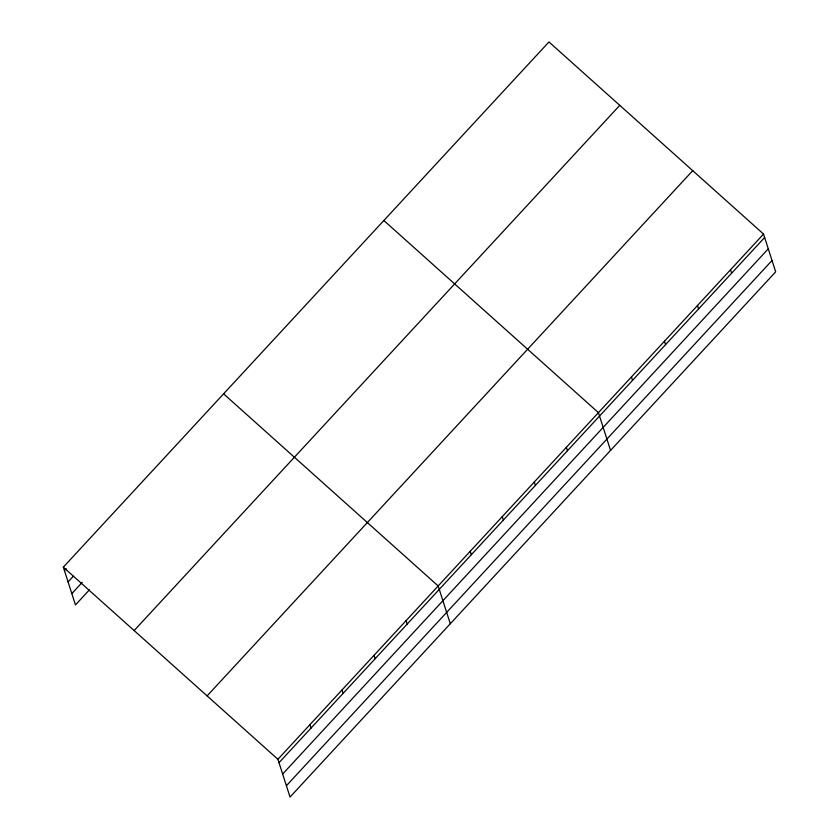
<?xml version="1.0" encoding="UTF-8"?>
<svg xmlns="http://www.w3.org/2000/svg" width="839" height="839" viewBox="0 0 839 839"><rect width="100%" height="100%" fill="white"/><g stroke="black" fill="none" stroke-linecap="round" stroke-linejoin="round"><path stroke-width="1.26" d="M63.334 567.164L548.958 41.95L763.542 234.06L775.666 271.836L290.042 797.05L277.908 759.285L63.334 567.164L75.458 604.94L89.322 589.943M64.435 570.593L66.166 568.727M68.074 581.93L73.276 576.309M71.829 593.603L82.222 582.36M134.146 630.561L619.769 105.347M207.107 695.888L692.731 170.663M277.908 759.285L763.542 234.06M279.009 762.714L764.633 237.489M282.649 774.04L768.272 248.826M286.403 785.713L772.027 260.499M383.853 220.521L598.427 412.641L610.551 450.407M223.594 393.848L438.168 585.958L450.291 623.723M730.517 269.78L731.618 273.21M697.492 305.49L698.593 308.92M664.467 341.211L665.568 344.64M631.452 376.921L632.543 380.35M566.377 447.302L567.479 450.732M534.317 481.964L535.418 485.393M502.267 516.635L503.369 520.065M470.218 551.296L471.319 554.726M406.118 620.629L407.219 624.048M374.068 655.29L375.169 658.72M342.018 689.952L343.12 693.381M309.969 724.613L311.059 728.042"/></g></svg>
